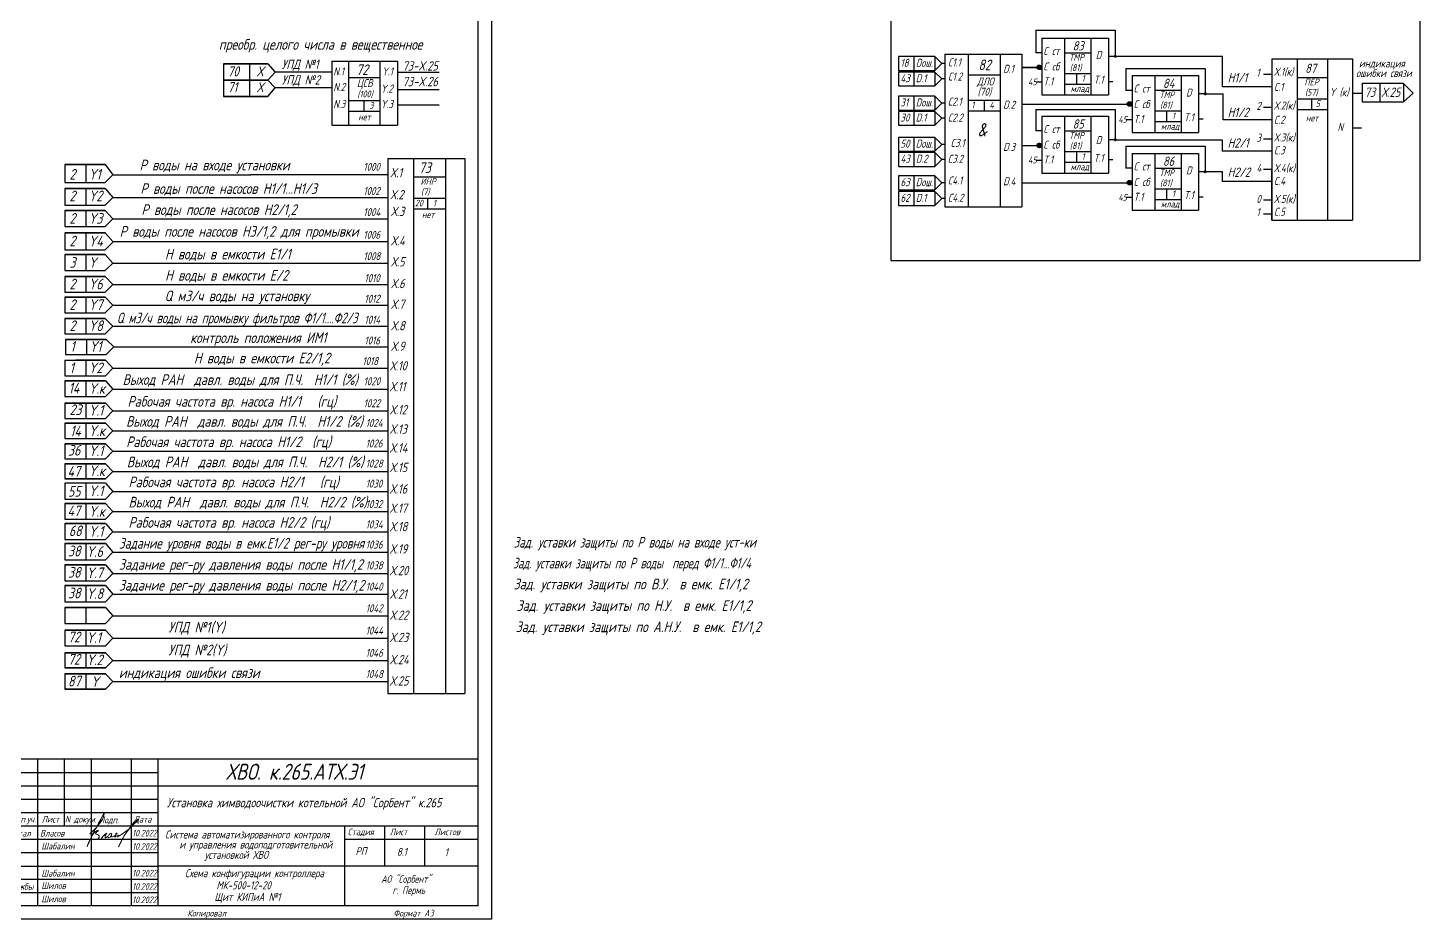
# Model space of a CAD drawing. Header units: millimetres. Extents: x -1319 to 706, y 709 to 3169.
# Drawn here: x 124 to 645, y 943 to 1277 of the extents above; entities that cross this region are included whole.
import ezdxf

# ---------------------------------------------------------------- set-up
doc = ezdxf.new("R2010")
doc.units = ezdxf.units.MM
doc.layers.add('TEXT', color=250, linetype='Continuous')
doc.layers.add('проводка', color=184, linetype='Continuous')
doc.layers.add('Текст', color=7, linetype='Continuous', lineweight=50)
doc.styles.add('GOST тип А', font='GOST_A.TTF', dxfattribs={"oblique": 15})
doc.styles.add('АСУТП', font='GOST_A.TTF', dxfattribs={"oblique": 15, "height": 2.5})

# ---------------------------------------------------------------- blocks, each defined once
blk = doc.blocks.new('Власов')
at = {"layer": 'проводка', "lineweight": 18}
for points in [[(-0.58, 2.47), (1.27, 4.07), (2.73, 5.82), (3.82, 7.33), (4.64, 9.02), (4.84, 10.28), (4.04, 8.93), (3.16, 7.2), (1.39, 3.86), (0.52, 2.26), (-1.55, -2.37), (-0.72, -0.35), (0.34, 1.8), (1.73, 3.31), (2.62, 3.78), (2.31, 3.3), (1.91, 2.96), (1.61, 2.44), (2.21, 2.21), (2.85, 1.83), (2.99, 1.4), (2.77, 0.75), (2.36, 0.49), (2.18, 0.43), (2.07, 0.4), (1.98, 0.4)], [(3.73, 0.66), (4.37, 1.39), (4.91, 2.01), (5.22, 2.29), (5.78, 2.66), (5.59, 2.28), (5.16, 1.05), (5.19, 0.9), (5.7, 1.1), (6.25, 1.38), (6.27, 1.2), (6.3, 1.02), (7.02, 1.21), (7.63, 2.13), (7.63, 2.52), (6.76, 2.22), (6.42, 1.7)]]:
    blk.add_spline(points, degree=3, dxfattribs=at)
for points, knots in [([(9.73, 1.6), (9.73, 1.6), (10.28, 1.61), (10.33, 1.73), (10.3, 1.95), (10.1, 1.88), (9.94, 1.44), (9.82, 1.2), (10.65, 1.75), (14.06, 4.01), (14.83, 4.98), (18.2, 8.2), (16.58, 7.61), (15.42, 5.89), (12.84, 2.54), (12.14, 1.35), (11.17, -0.37), (10.2, -2.51), (10.72, -1.41), (10.96, -1), (11.17, -0.6), (11.31, -0.38), (11.4, -0.29)], [5.202172, 5.202172, 5.202172, 5.202172, 5.207482, 5.981017, 6.074049, 6.477149, 7.534813, 8.416864, 10.873297, 16.080912, 19.105162, 21.731982, 23.469351, 25.755203, 29.311429, 34.513333, 38.416271, 38.862024, 39.053994, 43.961574, 49.897464, 51.239132, 51.239132, 51.239132, 51.239132]), ([(7.53, 1.66), (7.5, 1.54), (7.54, 1.28), (8.01, 1.24), (8.83, 1.57), (9.1, 2.08), (9.9, 2.69), (9.43, 2.64), (9.3, 2.52), (9.14, 2.21), (9.04, 1.25), (8.71, 1.13), (8.92, 1.39), (9.3, 1.54), (9.6, 1.6)], [0, 0, 0, 0, 0.614094, 1.118723, 1.807789, 3.045572, 4.744461, 5.191863, 5.576495, 6.389957, 8.441618, 9.345517, 10.182193, 10.758393, 10.758393, 10.758393, 10.758393])]:
    blk.add_open_spline(points, degree=3, knots=knots, dxfattribs=at)

msp = doc.modelspace()

# ---------------------------------------------------------------- hatches: boundary and pattern name
for points in [[(501.67, 1262.05, 1), (503.65, 1262.05, 1)], [(501.67, 1262.05, 1), (503.65, 1262.05, 1)], [(535.5, 1248.3, 1), (537.48, 1248.3, 1)], [(535.5, 1248.3, 1), (537.48, 1248.3, 1)], [(501.67, 1232.74, 1), (503.65, 1232.74, 1)], [(501.67, 1232.74, 1), (503.65, 1232.74, 1)], [(535.5, 1218.78, 1), (537.48, 1218.78, 1)], [(535.5, 1218.78, 1), (537.48, 1218.78, 1)]]:
    msp.add_hatch(color=7).paths.add_polyline_path(points)
h = msp.add_hatch(color=7)
edge = h.paths.add_edge_path()
edge.add_arc((531.19, 1266.13), 0.2, 0, 360)
h = msp.add_hatch(color=7)
edge = h.paths.add_edge_path()
edge.add_arc((564.89, 1252.07), 0.2, 0, 360)
h = msp.add_hatch(color=7)
edge = h.paths.add_edge_path()
edge.add_arc((531.19, 1234.83), 0.2, 0, 360)
h = msp.add_hatch(color=7)
edge = h.paths.add_edge_path()
edge.add_arc((564.89, 1222.86), 0.2, 0, 360)

# ---------------------------------------------------------------- linework, layer by layer
at = {"color": 7}
for p, q in [((297.4, 1613.63), (297.4, 942.51)), ((292.4, 947.51), (292.4, 1608.63)), ((501.37, 1275.99), (501.37, 1267.45)), ((512.19, 1272.99), (512.19, 1251.68)), ((522.06, 1272.99), (522.06, 1251.68)), ((196.96, 1263.29), (213.51, 1263.29)), ((196.96, 1263.29), (213.51, 1263.29)), ((196.96, 1263.29), (213.51, 1263.29)), ((196.96, 1263.29), (213.51, 1263.29)), ((196.96, 1263.29), (213.51, 1263.29)), ((196.96, 1263.29), (213.51, 1263.29)), ((196.96, 1263.29), (213.51, 1263.29)), ((213.51, 1263.29), (196.96, 1263.29)), ((196.96, 1263.29), (196.96, 1257.16)), ((206.61, 1263.29), (206.61, 1257.16)), ((213.51, 1263.29), (216.34, 1260.17)), ((243.81, 1264.3), (243.81, 1240.34)), ((255.58, 1264.3), (255.58, 1240.34)), ((467.25, 1263.46), (466.2, 1263.46)), ((476.03, 1266.99), (476.03, 1209.69)), ((488.03, 1266.99), (488.03, 1209.69)), ((503.68, 1267.45), (501.37, 1267.45)), ((512.19, 1267.51), (522.06, 1267.51)), ((599.42, 1265.18), (599.42, 1204.74)), ((610.75, 1265.18), (610.75, 1204.74)), ((213.51, 1257.16), (216.34, 1260.17)), ((237.5, 1260.17), (216.34, 1260.17)), ((243.81, 1258.17), (255.58, 1258.17)), ((262.16, 1260.17), (277.76, 1260.17)), ((476.03, 1259.15), (488.03, 1259.15)), ((503.63, 1262), (503.68, 1262)), ((503.63, 1262), (503.68, 1262)), ((512.19, 1259.71), (522.06, 1259.71)), ((516.6, 1259.71), (516.6, 1255.71)), ((535.09, 1261.6), (535.09, 1253.39)), ((546.03, 1258.92), (546.03, 1237.62)), ((555.9, 1258.92), (555.9, 1237.62)), ((589.92, 1259.33), (586.76, 1259.33)), ((599.42, 1258.24), (610.75, 1258.24)), ((196.96, 1257.16), (213.51, 1257.16)), ((196.96, 1257.16), (213.51, 1257.16)), ((196.96, 1257.16), (213.51, 1257.16)), ((196.96, 1257.16), (213.51, 1257.16)), ((196.96, 1257.16), (213.51, 1257.16)), ((196.96, 1257.16), (213.51, 1257.16)), ((196.96, 1257.16), (213.51, 1257.16)), ((196.96, 1257.16), (213.51, 1257.16)), ((213.51, 1257.16), (196.96, 1257.16)), ((196.96, 1257.16), (196.96, 1251.09)), ((206.61, 1257.16), (206.61, 1251.09)), ((213.51, 1257.16), (216.34, 1254.33)), ((213.51, 1251.09), (216.34, 1254.33)), ((237.5, 1254.33), (216.34, 1254.33)), ((262.16, 1253.7), (277.76, 1253.7)), ((467.25, 1257.67), (466.2, 1257.67)), ((503.68, 1256.41), (501.44, 1256.41)), ((512.19, 1255.71), (522.06, 1255.71)), ((528.6, 1256.74), (530.32, 1256.74)), ((537.52, 1253.39), (535.09, 1253.39)), ((546.03, 1253.44), (555.9, 1253.44)), ((589.92, 1254.76), (571.42, 1254.76)), ((639.27, 1255.99), (623.7, 1255.99)), ((623.7, 1255.99), (623.7, 1249.12)), ((630.36, 1255.99), (630.36, 1249.12)), ((639.27, 1255.99), (642.87, 1252.32)), ((639.27, 1255.99), (639.27, 1249.12)), ((196.96, 1251.09), (213.51, 1251.09)), ((196.96, 1251.09), (213.51, 1251.09)), ((196.96, 1251.09), (213.51, 1251.09)), ((196.96, 1251.09), (213.51, 1251.09)), ((196.96, 1251.09), (213.51, 1251.09)), ((196.96, 1251.09), (213.51, 1251.09)), ((196.96, 1251.09), (213.51, 1251.09)), ((213.51, 1251.09), (196.96, 1251.09)), ((243.81, 1249.6), (255.58, 1249.6)), ((249.58, 1249.6), (249.58, 1245.6)), ((262.16, 1247.95), (277.76, 1247.95)), ((467.25, 1248.59), (466.2, 1248.59)), ((476.03, 1249.73), (488.03, 1249.73)), ((482.03, 1249.73), (482.03, 1245.73)), ((537.47, 1248.25), (537.52, 1248.25)), ((537.47, 1248.25), (537.52, 1248.25)), ((599.42, 1250.24), (610.75, 1250.24)), ((604.75, 1250.24), (604.75, 1246.24)), ((620.07, 1252.38), (623.52, 1252.38)), ((623.7, 1249.12), (639.27, 1249.12)), ((639.27, 1249.12), (642.87, 1252.32)), ((243.81, 1245.6), (255.58, 1245.6)), ((467.25, 1242.92), (466.2, 1242.92)), ((467.22, 1245.72), (467.29, 1245.72)), ((467.22, 1245.72), (467.29, 1245.72)), ((476.03, 1245.73), (488.03, 1245.73)), ((501.37, 1246.25), (501.37, 1238.15)), ((512.19, 1243.68), (512.19, 1222.38)), ((522.06, 1243.68), (522.06, 1222.38)), ((537.52, 1242.35), (535.28, 1242.35)), ((546.03, 1245.65), (555.9, 1245.65)), ((550.43, 1245.65), (550.43, 1241.65)), ((562.43, 1242.68), (564.15, 1242.68)), ((589.92, 1242.33), (571.62, 1242.33)), ((589.92, 1246.9), (586.76, 1246.9)), ((599.42, 1246.24), (610.75, 1246.24)), ((467.22, 1240.05), (467.29, 1240.05)), ((467.22, 1240.05), (467.29, 1240.05)), ((503.68, 1238.15), (501.37, 1238.15)), ((512.19, 1238.2), (522.06, 1238.2)), ((546.03, 1241.65), (555.9, 1241.65)), ((620.07, 1239.3), (623.52, 1239.3)), ((467.25, 1233.14), (466.2, 1233.14)), ((503.63, 1232.7), (503.68, 1232.7)), ((503.63, 1232.7), (503.68, 1232.7)), ((535.09, 1232.47), (535.09, 1224.18)), ((589.92, 1235.11), (586.76, 1235.11)), ((268.17, 1227.85), (268.17, 1027.16)), ((280.17, 1227.85), (280.17, 1027.16)), ((467.25, 1227.48), (466.2, 1227.48)), ((467.22, 1230.27), (467.29, 1230.27)), ((467.22, 1230.27), (467.29, 1230.27)), ((503.68, 1227.11), (501.44, 1227.11)), ((512.19, 1230.41), (522.06, 1230.41)), ((516.6, 1230.41), (516.6, 1226.41)), ((528.6, 1227.44), (530.32, 1227.44)), ((546.03, 1229.72), (546.03, 1208.41)), ((555.9, 1229.72), (555.9, 1208.41)), ((589.92, 1230.54), (571.2, 1230.54)), ((152.61, 1225.58), (137.41, 1225.58)), ((137.41, 1225.58), (137.41, 1218.85)), ((137.41, 1225.58), (152.61, 1225.58)), ((145.3, 1225.58), (145.3, 1218.85)), ((152.61, 1225.58), (155.47, 1221.71)), ((152.61, 1218.85), (155.47, 1221.71)), ((155.47, 1221.71), (207.19, 1221.71)), ((258.56, 1221.71), (207.19, 1221.71)), ((467.22, 1224.61), (467.29, 1224.61)), ((467.22, 1224.61), (467.29, 1224.61)), ((512.19, 1226.41), (522.06, 1226.41)), ((537.52, 1224.18), (535.09, 1224.18)), ((546.03, 1224.24), (555.9, 1224.24)), ((589.92, 1223.73), (586.76, 1223.73)), ((137.41, 1218.85), (152.61, 1218.85)), ((137.41, 1216.62), (152.61, 1216.62)), ((152.61, 1216.62), (137.41, 1216.62)), ((137.41, 1216.62), (137.41, 1210.35)), ((137.41, 1216.62), (152.61, 1216.62)), ((145.3, 1216.62), (145.3, 1210.35)), ((152.61, 1216.62), (155.47, 1213.2)), ((268.11, 1220.94), (280.11, 1220.94)), ((467.25, 1218.68), (466.2, 1218.68)), ((537.47, 1218.73), (537.52, 1218.73)), ((537.47, 1218.73), (537.52, 1218.73)), ((546.03, 1216.44), (555.9, 1216.44)), ((550.43, 1216.44), (550.43, 1212.44)), ((589.92, 1219.16), (571.42, 1219.16)), ((152.61, 1210.35), (155.47, 1213.2)), ((155.47, 1213.2), (258.56, 1213.2)), ((268.11, 1212.94), (280.11, 1212.94)), ((273.43, 1212.94), (273.43, 1208.94)), ((467.25, 1212.8), (466.2, 1212.8)), ((537.52, 1213.14), (535.28, 1213.14)), ((546.03, 1212.44), (555.9, 1212.44)), ((562.43, 1213.47), (564.15, 1213.47)), ((589.92, 1212.16), (586.76, 1212.16)), ((137.41, 1210.35), (152.61, 1210.35)), ((137.41, 1208.3), (152.61, 1208.3)), ((152.61, 1208.3), (137.41, 1208.3)), ((137.41, 1208.3), (137.41, 1202.31)), ((137.41, 1208.3), (152.61, 1208.3)), ((145.3, 1208.3), (145.3, 1202.31)), ((152.61, 1208.3), (155.47, 1205.16)), ((268.25, 1208.94), (280.25, 1208.94)), ((589.92, 1207.01), (586.76, 1207.01)), ((137.41, 1202.31), (152.61, 1202.31)), ((152.61, 1202.31), (155.47, 1205.16)), ((155.47, 1205.16), (258.56, 1205.16)), ((137.41, 1199.93), (152.61, 1199.93)), ((152.61, 1199.93), (137.41, 1199.93)), ((137.41, 1199.93), (152.61, 1199.93)), ((137.41, 1199.68), (137.41, 1193.55)), ((145.3, 1199.68), (145.3, 1193.55)), ((152.61, 1199.93), (155.47, 1196.66)), ((152.61, 1193.55), (155.47, 1196.4)), ((155.47, 1196.66), (258.56, 1196.66)), ((137.41, 1193.55), (152.61, 1193.55)), ((137.41, 1191.84), (152.61, 1191.84)), ((152.61, 1191.84), (137.41, 1191.84)), ((137.41, 1191.84), (137.41, 1185.77)), ((137.41, 1191.84), (152.61, 1191.84)), ((145.3, 1191.84), (145.3, 1185.77)), ((152.61, 1191.84), (155.47, 1188.62)), ((137.41, 1185.77), (152.61, 1185.77)), ((152.61, 1185.77), (155.47, 1188.62)), ((155.47, 1188.62), (258.56, 1188.62)), ((137.41, 1183.6), (152.61, 1183.6)), ((152.61, 1183.6), (137.41, 1183.6)), ((137.41, 1183.6), (137.41, 1177.69)), ((137.41, 1183.6), (152.61, 1183.6)), ((145.3, 1183.6), (145.3, 1177.69)), ((152.61, 1183.6), (155.47, 1180.55)), ((152.61, 1177.69), (155.47, 1180.55)), ((155.47, 1180.55), (258.56, 1180.55)), ((137.41, 1177.69), (152.61, 1177.69)), ((137.41, 1175.85), (152.61, 1175.85)), ((152.61, 1175.85), (137.41, 1175.85)), ((137.41, 1175.85), (137.41, 1169.95)), ((137.41, 1175.85), (152.61, 1175.85)), ((145.3, 1175.85), (145.3, 1169.95)), ((152.61, 1175.85), (155.47, 1172.8)), ((137.41, 1169.95), (152.61, 1169.95)), ((152.61, 1169.95), (155.47, 1172.8)), ((155.47, 1172.8), (258.56, 1172.8)), ((137.41, 1167.76), (152.61, 1167.76)), ((152.61, 1167.76), (137.41, 1167.76)), ((137.41, 1167.76), (137.41, 1162.05)), ((137.41, 1167.76), (152.61, 1167.76)), ((145.3, 1167.76), (145.3, 1162.05)), ((152.61, 1167.76), (155.47, 1164.91)), ((152.61, 1162.05), (155.47, 1164.91)), ((155.47, 1164.91), (258.56, 1164.91)), ((137.41, 1162.05), (152.61, 1162.05)), ((137.72, 1159.98), (152.92, 1159.98)), ((152.92, 1159.98), (137.72, 1159.98)), ((137.72, 1159.98), (137.72, 1154.28)), ((137.72, 1159.98), (152.92, 1159.98)), ((145.61, 1159.98), (145.61, 1154.28)), ((152.92, 1159.98), (155.77, 1157.13)), ((137.72, 1154.28), (152.92, 1154.28)), ((152.92, 1154.28), (155.77, 1157.13)), ((155.77, 1157.13), (258.56, 1157.13)), ((137.45, 1152.24), (137.45, 1146.28)), ((137.45, 1152.24), (152.65, 1152.24)), ((152.65, 1152.24), (141.58, 1152.24)), ((145.34, 1152.24), (145.34, 1146.28)), ((152.65, 1152.24), (155.5, 1149.13)), ((152.65, 1146.28), (155.5, 1149.13)), ((155.5, 1149.13), (258.56, 1149.13)), ((137.45, 1146.28), (152.65, 1146.28)), ((137.45, 1144.39), (152.65, 1144.39)), ((137.45, 1144.39), (152.65, 1144.39)), ((152.65, 1144.39), (137.45, 1144.39)), ((137.45, 1144.39), (137.45, 1138.5)), ((137.45, 1144.39), (152.65, 1144.39)), ((145.34, 1144.39), (145.34, 1138.5)), ((152.65, 1144.39), (155.5, 1141.35)), ((137.45, 1138.5), (152.65, 1138.5)), ((152.65, 1138.5), (155.5, 1141.35)), ((155.5, 1141.35), (258.56, 1141.35)), ((137.45, 1136.04), (152.65, 1136.04)), ((137.45, 1136.04), (152.65, 1136.04)), ((137.45, 1136.04), (152.65, 1136.04)), ((152.65, 1136.04), (137.45, 1136.04)), ((137.45, 1136.04), (137.45, 1130.34)), ((137.45, 1136.04), (152.65, 1136.04)), ((145.34, 1136.04), (145.34, 1130.34)), ((152.65, 1136.04), (155.5, 1133.19)), ((152.65, 1130.34), (155.5, 1133.19)), ((155.5, 1133.19), (258.56, 1133.19)), ((137.45, 1130.34), (152.65, 1130.34)), ((137.45, 1128.51), (152.65, 1128.51)), ((137.45, 1128.51), (152.65, 1128.51)), ((137.45, 1128.51), (152.65, 1128.51)), ((137.45, 1128.51), (152.65, 1128.51)), ((152.65, 1128.51), (137.45, 1128.51)), ((137.45, 1128.51), (137.45, 1122.81)), ((137.45, 1128.51), (152.65, 1128.51)), ((145.34, 1128.51), (145.34, 1122.81)), ((152.65, 1128.51), (155.5, 1125.66)), ((137.45, 1122.81), (152.65, 1122.81)), ((152.65, 1122.81), (155.5, 1125.66)), ((155.5, 1125.66), (258.56, 1125.66)), ((137.45, 1120.86), (152.65, 1120.86)), ((137.45, 1120.86), (152.65, 1120.86)), ((137.45, 1120.86), (152.65, 1120.86)), ((137.45, 1120.86), (152.65, 1120.86)), ((137.45, 1120.86), (152.65, 1120.86)), ((152.65, 1120.86), (137.45, 1120.86)), ((137.45, 1120.86), (137.45, 1115.15)), ((137.45, 1120.86), (152.65, 1120.86)), ((145.34, 1120.86), (145.34, 1115.15)), ((152.65, 1120.86), (155.5, 1118)), ((152.65, 1115.15), (155.5, 1118)), ((155.5, 1118), (258.56, 1118)), ((137.45, 1115.15), (152.65, 1115.15)), ((137.45, 1113.33), (152.65, 1113.33)), ((137.45, 1113.33), (152.65, 1113.33)), ((137.45, 1113.33), (152.65, 1113.33)), ((137.45, 1113.33), (152.65, 1113.33)), ((137.45, 1113.33), (152.65, 1113.33)), ((137.45, 1113.33), (152.65, 1113.33)), ((152.65, 1113.33), (137.45, 1113.33)), ((137.45, 1113.33), (137.45, 1107.63)), ((137.45, 1113.33), (152.65, 1113.33)), ((145.34, 1113.33), (145.34, 1107.63)), ((152.65, 1113.33), (155.5, 1110.48)), ((137.45, 1107.63), (152.65, 1107.63)), ((137.45, 1107.63), (152.65, 1107.63)), ((137.45, 1107.63), (152.65, 1107.63)), ((137.45, 1107.63), (152.65, 1107.63)), ((137.45, 1107.63), (152.65, 1107.63)), ((137.45, 1107.63), (152.65, 1107.63)), ((137.45, 1107.63), (152.65, 1107.63)), ((152.65, 1107.63), (137.45, 1107.63)), ((137.45, 1107.63), (152.65, 1107.63)), ((152.65, 1107.63), (155.5, 1110.48)), ((155.5, 1110.48), (258.56, 1110.48)), ((137.45, 1106.07), (137.45, 1100.11)), ((152.65, 1106.07), (137.45, 1106.07)), ((145.34, 1106.07), (145.34, 1100.11)), ((152.65, 1106.07), (155.5, 1102.96)), ((152.65, 1100.11), (155.5, 1102.96)), ((155.5, 1102.96), (258.56, 1102.96)), ((137.45, 1100.11), (152.65, 1100.11)), ((137.45, 1098.42), (152.65, 1098.42)), ((137.45, 1098.42), (152.65, 1098.42)), ((137.45, 1098.42), (152.65, 1098.42)), ((137.45, 1098.42), (152.65, 1098.42)), ((137.45, 1098.42), (152.65, 1098.42)), ((137.45, 1098.42), (152.65, 1098.42)), ((137.45, 1098.42), (152.65, 1098.42)), ((137.45, 1098.42), (152.65, 1098.42)), ((152.65, 1098.42), (137.45, 1098.42)), ((137.45, 1098.42), (137.45, 1092.52)), ((137.45, 1098.42), (152.65, 1098.42)), ((145.34, 1098.42), (145.34, 1092.52)), ((152.65, 1098.42), (155.5, 1095.37)), ((137.45, 1092.52), (152.65, 1092.52)), ((137.45, 1090.95), (152.65, 1090.95)), ((137.45, 1090.95), (152.65, 1090.95)), ((137.45, 1090.95), (152.65, 1090.95)), ((137.45, 1090.95), (152.65, 1090.95)), ((137.45, 1090.95), (152.65, 1090.95)), ((137.45, 1090.95), (152.65, 1090.95)), ((137.45, 1090.95), (152.65, 1090.95)), ((137.45, 1090.95), (152.65, 1090.95)), ((137.45, 1090.95), (152.65, 1090.95)), ((152.65, 1090.95), (137.45, 1090.95)), ((137.45, 1090.95), (137.45, 1084.93)), ((137.45, 1090.95), (152.65, 1090.95)), ((145.34, 1090.95), (145.34, 1084.93)), ((152.65, 1092.52), (155.5, 1095.37)), ((152.65, 1090.95), (155.5, 1087.78)), ((155.5, 1095.37), (258.56, 1095.37)), ((152.65, 1084.93), (155.5, 1087.78)), ((155.5, 1087.78), (258.56, 1087.78)), ((137.45, 1084.93), (152.65, 1084.93)), ((137.45, 1083.36), (152.65, 1083.36)), ((137.45, 1083.36), (152.65, 1083.36)), ((137.45, 1083.36), (152.65, 1083.36)), ((137.45, 1083.36), (152.65, 1083.36)), ((137.45, 1083.36), (152.65, 1083.36)), ((137.45, 1083.36), (152.65, 1083.36)), ((137.45, 1083.36), (152.65, 1083.36)), ((137.45, 1083.36), (152.65, 1083.36)), ((137.45, 1083.36), (152.65, 1083.36)), ((152.65, 1083.36), (137.45, 1083.36)), ((137.45, 1083.36), (137.45, 1077.34)), ((137.45, 1083.36), (152.65, 1083.36)), ((145.34, 1083.36), (145.34, 1077.34)), ((152.65, 1083.36), (155.5, 1080.19)), ((137.45, 1077.34), (152.65, 1077.34)), ((137.45, 1075.39), (152.65, 1075.39)), ((137.45, 1075.39), (152.65, 1075.39)), ((137.45, 1075.39), (152.65, 1075.39)), ((137.45, 1075.39), (152.65, 1075.39)), ((137.45, 1075.39), (152.65, 1075.39)), ((137.45, 1075.39), (152.65, 1075.39)), ((137.45, 1075.39), (152.65, 1075.39)), ((137.45, 1075.39), (152.65, 1075.39)), ((137.45, 1075.39), (152.65, 1075.39)), ((152.65, 1075.39), (137.45, 1075.39)), ((137.45, 1075.39), (137.45, 1069.37)), ((137.45, 1075.39), (152.65, 1075.39)), ((145.34, 1075.39), (145.34, 1069.37)), ((152.65, 1077.34), (155.5, 1080.19)), ((152.65, 1075.39), (155.5, 1072.22)), ((155.5, 1080.19), (258.56, 1080.19)), ((152.65, 1069.37), (155.5, 1072.22)), ((155.5, 1072.22), (258.56, 1072.22)), ((137.45, 1069.37), (152.65, 1069.37)), ((137.45, 1067.62), (152.65, 1067.62)), ((137.45, 1067.62), (152.65, 1067.62)), ((137.45, 1067.62), (152.65, 1067.62)), ((137.45, 1067.62), (152.65, 1067.62)), ((137.45, 1067.62), (152.65, 1067.62)), ((137.45, 1067.62), (152.65, 1067.62)), ((137.45, 1067.62), (152.65, 1067.62)), ((137.45, 1067.62), (152.65, 1067.62)), ((137.45, 1067.62), (152.65, 1067.62)), ((152.65, 1067.62), (137.45, 1067.62)), ((137.45, 1067.62), (137.45, 1061.59)), ((137.45, 1067.62), (152.65, 1067.62)), ((145.34, 1067.62), (145.34, 1061.59)), ((152.65, 1067.62), (155.5, 1064.44)), ((137.45, 1061.59), (152.65, 1061.59)), ((137.45, 1059.46), (152.65, 1059.46)), ((137.45, 1059.46), (152.65, 1059.46)), ((137.45, 1059.46), (152.65, 1059.46)), ((137.45, 1059.46), (152.65, 1059.46)), ((137.45, 1059.46), (152.65, 1059.46)), ((137.45, 1059.46), (152.65, 1059.46)), ((137.45, 1059.46), (152.65, 1059.46)), ((137.45, 1059.46), (152.65, 1059.46)), ((137.45, 1059.46), (152.65, 1059.46)), ((137.45, 1059.46), (152.65, 1059.46)), ((152.65, 1059.46), (137.45, 1059.46)), ((137.45, 1059.46), (137.45, 1053.43)), ((137.45, 1059.46), (152.65, 1059.46)), ((145.34, 1059.46), (145.34, 1053.43)), ((152.65, 1061.59), (155.5, 1064.44)), ((152.65, 1059.46), (155.5, 1056.28)), ((155.5, 1064.44), (258.56, 1064.44)), ((152.65, 1053.43), (155.5, 1056.28)), ((155.5, 1056.28), (258.56, 1056.28)), ((137.45, 1053.43), (152.65, 1053.43)), ((137.45, 1050.92), (152.65, 1050.92)), ((137.45, 1050.92), (152.65, 1050.92)), ((137.45, 1050.92), (152.65, 1050.92)), ((137.45, 1050.92), (152.65, 1050.92)), ((137.45, 1050.92), (152.65, 1050.92)), ((137.45, 1050.92), (152.65, 1050.92)), ((137.45, 1050.92), (152.65, 1050.92)), ((137.45, 1050.92), (152.65, 1050.92)), ((137.45, 1050.92), (152.65, 1050.92)), ((137.45, 1050.92), (152.65, 1050.92)), ((152.65, 1050.92), (137.45, 1050.92)), ((137.45, 1050.92), (137.45, 1045.09)), ((137.45, 1050.92), (152.65, 1050.92)), ((145.34, 1050.92), (145.34, 1045.09)), ((152.65, 1050.92), (155.5, 1047.94)), ((137.45, 1045.09), (152.65, 1045.09)), ((152.65, 1045.09), (155.5, 1047.94)), ((155.5, 1047.94), (258.56, 1047.94)), ((137.45, 1042.44), (152.65, 1042.44)), ((137.45, 1042.44), (152.65, 1042.44)), ((137.45, 1042.44), (152.65, 1042.44)), ((137.45, 1042.44), (152.65, 1042.44)), ((137.45, 1042.44), (152.65, 1042.44)), ((137.45, 1042.44), (152.65, 1042.44)), ((137.45, 1042.44), (152.65, 1042.44)), ((137.45, 1042.44), (152.65, 1042.44)), ((137.45, 1042.44), (152.65, 1042.44)), ((137.45, 1042.44), (152.65, 1042.44)), ((152.65, 1042.44), (137.45, 1042.44)), ((137.45, 1042.44), (137.45, 1036.74)), ((137.45, 1042.44), (152.65, 1042.44)), ((145.34, 1042.44), (145.34, 1036.74)), ((152.65, 1042.44), (155.5, 1039.59)), ((152.65, 1036.74), (155.5, 1039.59)), ((155.5, 1039.59), (258.56, 1039.59)), ((137.45, 1036.74), (152.65, 1036.74)), ((137.45, 1036.74), (152.65, 1036.74)), ((137.45, 1036.74), (152.65, 1036.74)), ((137.45, 1036.74), (152.65, 1036.74)), ((137.45, 1036.74), (152.65, 1036.74)), ((137.45, 1036.74), (152.65, 1036.74)), ((137.45, 1036.74), (152.65, 1036.74)), ((137.45, 1036.74), (152.65, 1036.74)), ((137.45, 1036.74), (152.65, 1036.74)), ((137.45, 1036.74), (152.65, 1036.74)), ((152.65, 1036.74), (137.45, 1036.74)), ((137.45, 1036.74), (152.65, 1036.74)), ((137.45, 1034.48), (152.65, 1034.48)), ((137.45, 1034.48), (152.65, 1034.48)), ((137.45, 1034.48), (152.65, 1034.48)), ((137.45, 1034.48), (152.65, 1034.48)), ((137.45, 1034.48), (152.65, 1034.48)), ((137.45, 1034.48), (152.65, 1034.48)), ((137.45, 1034.48), (152.65, 1034.48)), ((137.45, 1034.48), (152.65, 1034.48)), ((137.45, 1034.48), (152.65, 1034.48)), ((137.45, 1034.48), (152.65, 1034.48)), ((152.65, 1034.48), (137.45, 1034.48)), ((137.45, 1034.48), (137.45, 1028.77)), ((137.45, 1034.48), (152.65, 1034.48)), ((145.34, 1034.48), (145.34, 1028.77)), ((152.65, 1034.48), (155.5, 1031.62)), ((137.45, 1028.77), (152.65, 1028.77)), ((137.45, 1028.77), (152.65, 1028.77)), ((137.45, 1028.77), (152.65, 1028.77)), ((137.45, 1028.77), (152.65, 1028.77)), ((137.45, 1028.77), (152.65, 1028.77)), ((137.45, 1028.77), (152.65, 1028.77)), ((137.45, 1028.77), (152.65, 1028.77)), ((137.45, 1028.77), (152.65, 1028.77)), ((137.45, 1028.77), (152.65, 1028.77)), ((137.45, 1028.77), (152.65, 1028.77)), ((137.45, 1028.77), (152.65, 1028.77)), ((152.65, 1028.77), (137.45, 1028.77)), ((137.45, 1028.77), (152.65, 1028.77)), ((152.65, 1028.77), (155.5, 1031.62)), ((155.5, 1031.62), (258.56, 1031.62)), ((292.4, 947.51), (-681.8, 947.51)), ((297.4, 942.51), (-701.8, 942.51))]:
    msp.add_line(p, q, dxfattribs=at)
for p, q in [((447.08, 1287.65), (447.08, 1189.6)), ((645.47, 1189.6), (645.47, 1287.65)), ((501.37, 1275.99), (531.2, 1275.99)), ((531.2, 1275.99), (531.2, 1266.28)), ((463.61, 1266.05), (449.98, 1266.05)), ((449.98, 1266.05), (449.98, 1260.87)), ((455.63, 1266.05), (455.63, 1260.87)), ((463.61, 1266.05), (466.2, 1263.46)), ((463.61, 1266.05), (463.61, 1260.87)), ((463.61, 1260.87), (466.2, 1263.46)), ((531.39, 1266.13), (528.6, 1266.13)), ((531.19, 1266.16), (550.86, 1266.16)), ((531.39, 1266.13), (531.39, 1266.18)), ((550.86, 1266.16), (571.42, 1266.16)), ((571.42, 1254.76), (571.42, 1266.16)), ((449.98, 1260.87), (463.61, 1260.87)), ((463.61, 1260.26), (449.98, 1260.26)), ((449.98, 1260.26), (449.98, 1255.07)), ((455.63, 1260.26), (455.63, 1255.07)), ((463.61, 1260.26), (466.2, 1257.67)), ((463.61, 1260.26), (463.61, 1255.07)), ((496.22, 1262.01), (503.68, 1262.01)), ((502.81, 1262.01), (496.22, 1262.01)), ((535.09, 1261.6), (564.89, 1261.6)), ((564.89, 1261.6), (564.89, 1252.22)), ((449.98, 1255.07), (463.61, 1255.07)), ((463.61, 1255.07), (466.2, 1257.67)), ((463.61, 1251.18), (449.98, 1251.18)), ((449.98, 1251.18), (449.98, 1246)), ((455.63, 1251.18), (455.63, 1246)), ((463.61, 1251.18), (466.2, 1248.59)), ((463.61, 1251.18), (463.61, 1246)), ((463.61, 1246), (466.2, 1248.59)), ((496.22, 1248.26), (517.04, 1248.26)), ((517.04, 1248.26), (536.12, 1248.26)), ((565.09, 1252.07), (562.43, 1252.07)), ((564.89, 1252.1), (571.62, 1252.1)), ((565.09, 1252.07), (565.09, 1252.12)), ((571.62, 1242.33), (571.62, 1252.1)), ((449.98, 1246), (463.61, 1246)), ((463.61, 1245.51), (449.98, 1245.51)), ((449.98, 1245.51), (449.98, 1240.33)), ((455.63, 1245.51), (455.63, 1240.33)), ((463.61, 1245.51), (466.2, 1242.92)), ((463.61, 1245.51), (463.61, 1240.33)), ((463.61, 1240.33), (466.2, 1242.92)), ((501.37, 1246.25), (531.2, 1246.25)), ((531.2, 1246.25), (531.2, 1234.97)), ((449.98, 1240.33), (463.61, 1240.33)), ((463.61, 1235.73), (449.98, 1235.73)), ((449.98, 1235.73), (449.98, 1230.55)), ((455.63, 1235.73), (455.63, 1230.55)), ((463.61, 1235.73), (466.2, 1233.14)), ((463.61, 1235.73), (463.61, 1230.55)), ((463.61, 1230.55), (466.2, 1233.14)), ((496.22, 1232.71), (502.81, 1232.71)), ((531.39, 1234.83), (528.6, 1234.83)), ((531.19, 1234.85), (550.86, 1234.85)), ((531.39, 1234.83), (531.39, 1234.88)), ((535.09, 1232.47), (564.89, 1232.47)), ((550.86, 1234.85), (571.2, 1234.85)), ((564.89, 1232.47), (564.89, 1223.01)), ((571.2, 1234.85), (571.2, 1230.54)), ((449.98, 1230.55), (463.61, 1230.55)), ((463.61, 1230.07), (449.98, 1230.07)), ((449.98, 1230.07), (449.98, 1224.88)), ((455.63, 1230.07), (455.63, 1224.88)), ((463.61, 1230.07), (466.2, 1227.48)), ((463.61, 1230.07), (463.61, 1224.88)), ((463.61, 1224.88), (466.2, 1227.48)), ((449.98, 1224.88), (463.61, 1224.88)), ((463.61, 1221.27), (449.98, 1221.27)), ((449.98, 1221.27), (449.98, 1216.09)), ((455.63, 1221.27), (455.63, 1216.09)), ((463.61, 1221.27), (466.2, 1218.68)), ((463.61, 1221.27), (463.61, 1216.09)), ((565.09, 1222.86), (562.43, 1222.86)), ((564.89, 1222.89), (571.42, 1222.89)), ((565.09, 1222.86), (565.09, 1222.91)), ((571.42, 1219.16), (571.42, 1222.89)), ((589.92, 1204.74), (589.92, 1224.1)), ((449.98, 1216.09), (463.61, 1216.09)), ((463.61, 1216.09), (466.2, 1218.68)), ((496.22, 1218.74), (536.64, 1218.74)), ((463.61, 1215.39), (449.98, 1215.39)), ((449.98, 1215.39), (449.98, 1210.2)), ((455.63, 1215.39), (455.63, 1210.2)), ((463.61, 1215.39), (466.2, 1212.8)), ((463.61, 1215.39), (463.61, 1210.2)), ((463.61, 1210.2), (466.2, 1212.8)), ((449.98, 1210.2), (463.61, 1210.2)), ((447.08, 1189.6), (645.47, 1189.6))]:
    msp.add_line(p, q)
at = {"color": 7, "lineweight": 30}
for p, q in [((503.68, 1272.99), (528.6, 1272.99)), ((503.68, 1272.99), (503.68, 1251.68)), ((528.6, 1272.99), (528.6, 1251.68)), ((237.5, 1264.3), (262.16, 1264.3)), ((237.5, 1264.3), (237.5, 1240.34)), ((262.16, 1264.3), (262.16, 1240.34)), ((467.29, 1266.99), (496.22, 1266.99)), ((467.29, 1266.99), (467.29, 1209.69)), ((496.22, 1266.99), (496.22, 1209.69)), ((589.92, 1265.18), (620.07, 1265.18)), ((589.92, 1265.18), (589.92, 1204.74)), ((620.07, 1265.18), (620.07, 1204.74)), ((537.52, 1258.92), (562.43, 1258.92)), ((537.52, 1258.92), (537.52, 1237.62)), ((562.43, 1258.92), (562.43, 1237.62)), ((503.68, 1251.68), (528.6, 1251.68)), ((503.68, 1243.68), (528.6, 1243.68)), ((503.68, 1243.68), (503.68, 1222.38)), ((528.6, 1243.68), (528.6, 1222.38)), ((237.5, 1240.34), (262.16, 1240.34)), ((537.52, 1237.62), (562.43, 1237.62)), ((258.56, 1227.85), (287.34, 1227.85)), ((258.56, 1227.85), (258.56, 1027.16)), ((287.34, 1227.85), (287.34, 1027.16)), ((537.52, 1229.72), (562.43, 1229.72)), ((537.52, 1229.72), (537.52, 1208.41)), ((562.43, 1229.72), (562.43, 1208.41)), ((503.68, 1222.38), (528.6, 1222.38)), ((467.29, 1209.69), (496.22, 1209.69)), ((537.52, 1208.41), (562.43, 1208.41)), ((589.92, 1204.74), (620.07, 1204.74)), ((258.56, 1027.16), (287.34, 1027.16))]:
    msp.add_line(p, q, dxfattribs=at)
at = {"color": 7, "linetype": 'Continuous', "lineweight": 30}
for p, q in [((292.26, 1002.51), (107.26, 1002.51)), ((127.26, 1002.51), (127.26, 947.51)), ((137.26, 1002.51), (137.26, 977.51)), ((147.26, 1002.51), (147.26, 947.51)), ((162.26, 1002.51), (162.26, 947.51)), ((172.26, 1002.51), (172.26, 947.51)), ((107.26, 992.51), (292.4, 992.51)), ((107.26, 982.51), (172.26, 982.51)), ((107.26, 977.51), (172.26, 977.51)), ((172.4, 977.51), (292.4, 977.51)), ((242.26, 977.51), (242.26, 947.51)), ((257.26, 977.51), (257.26, 962.51)), ((272.26, 977.51), (272.26, 962.51)), ((242.26, 972.51), (292.26, 972.51)), ((172.26, 962.51), (292.26, 962.51))]:
    msp.add_line(p, q, dxfattribs=at)
at = {"color": 7, "linetype": 'Continuous'}
for p, q in [((107.26, 997.51), (172.26, 997.51)), ((107.26, 987.51), (172.26, 987.51)), ((107.26, 972.51), (172.26, 972.51)), ((107.26, 967.51), (172.26, 967.51)), ((107.26, 962.42), (172.26, 962.42)), ((107.26, 957.51), (172.26, 957.51)), ((107.26, 952.51), (172.26, 952.51))]:
    msp.add_line(p, q, dxfattribs=at)
at = {"color": 7, "lineweight": 60}
for centre in [(531.19, 1266.13), (564.89, 1252.07), (531.19, 1234.83), (564.89, 1222.86)]:
    msp.add_circle(centre, 0.2, dxfattribs=at)
at = {"color": 7, "lineweight": 30}
for centre in [(502.63, 1262.05), (502.63, 1262.05), (502.63, 1262.05), (502.81, 1262.01), (502.81, 1262.01), (536.46, 1248.3), (536.46, 1248.3), (536.46, 1248.3), (536.64, 1248.26), (536.64, 1248.26), (502.63, 1232.74), (502.63, 1232.74), (502.63, 1232.74), (502.81, 1232.71), (502.81, 1232.71), (536.46, 1218.78), (536.46, 1218.78), (536.46, 1218.78), (536.64, 1218.74), (536.64, 1218.74)]:
    msp.add_circle(centre, 0.825, dxfattribs=at)

# ---------------------------------------------------------------- block references
at = {"color": 7, "lineweight": 15}
msp.add_blockref('Власов', (147.36, 972.11, -10), dxfattribs=at)

# ---------------------------------------------------------------- texts
at = {"style": 'АСУТП', "oblique": 15}
for s, p in [('18', (450.66, 1262.22)), ('Dош.', (456.4, 1262.22)), ('индикация ', (622.54, 1262)), ('43', (450.66, 1256.43)), ('D.1', (456.4, 1256.43)), ('1', (584.11, 1258.56)), ('ошибки связи', (621.45, 1258.36)), ('31', (450.66, 1247.35)), ('Dош.', (456.4, 1247.35)), ('2', (584.11, 1246.06)), ('30', (450.66, 1241.68)), ('D.1', (456.4, 1241.68)), ('3', (584.11, 1234.12)), ('50', (450.66, 1231.9)), ('Dош.', (456.4, 1231.9)), ('43', (450.66, 1226.24)), ('D.2', (456.4, 1226.24)), ('4', (584.11, 1222.75)), ('63', (450.66, 1217.44)), ('Dош.', (456.4, 1217.44)), ('62', (450.66, 1211.56)), ('D.1', (456.4, 1211.56)), ('0', (584.11, 1211.18)), ('1', (584.11, 1206.24))]:
    msp.add_text(s, height=3, dxfattribs=at).set_placement(p)
at = {"color": 7, "linetype": 'Continuous', "style": 'GOST тип А', "oblique": 15}
msp.add_text('ХВО. к.265.АТХ.Э1', height=6, dxfattribs=at).set_placement((197.87, 994.81))
at = {"linetype": 'Continuous', "style": 'GOST тип А', "oblique": 15}
for s, height, p in [('Установка химводоочистки котельной АО "Сорбент" к.265', 3.5, (175.7, 984.48)), ('Система автоматизированного контроля', 3, (175.03, 972.77)), ('и управления водоподготовительной ', 3, (180.37, 969)), ('установкой ХВО', 3, (189.86, 965.13)), ('Щит КИПиА №1', 3, (193.52, 949.34))]:
    msp.add_text(s, height=height, dxfattribs=at).set_placement(p)
at = {"layer": 'TEXT', "color": 7, "linetype": 'Continuous', "lineweight": -3, "style": 'GOST тип А', "oblique": 15}
for s, p in [('Схема конфигурации контроллера', (182.48, 958.26)), ('МК-500-12-20', (194.27, 953.71))]:
    msp.add_text(s, height=3, dxfattribs=at).set_placement(p)
at = {"layer": 'Текст', "color": 7, "lineweight": 15, "style": 'GOST тип А', "oblique": 15}
for s, height, p in [('преобр. целого числа в вещественное', 4, (195.19, 1268.63)), ('С ст', 3, (504.26, 1266.66)), ('УПД №1 ', 3.5, (218.77, 1261.41)), ('72', 4, (246.65, 1259.13)), ('73-X.25', 3.5, (264.03, 1260.81)), ('C1.1', 3, (468.43, 1262.41)), ('D.1', 3, (489.16, 1259.98)), ('С сб', 3, (504.26, 1260.83)), ('(81)', 2.5, (514.13, 1260.68)), ('ТМР', 2.5, (513.92, 1264.51)), ('D', 3, (523.88, 1265.13)), ('70', 3.775, (198.47, 1258.61)), (' Х', 3.775, (207.5, 1258.61)), ('УПД №2 ', 3.5, (218.77, 1255.58)), ('N.1', 3, (238.07, 1258.99)), ('Y.1', 3, (256.31, 1258.99)), ('73-X.26', 3.5, (264.03, 1254.93)), ('C1.2', 3, (468.43, 1257.07)), ('ДЛО', 3, (479.36, 1255.21)), ('45', 2.5, (498.49, 1255.32)), ('Т.1', 3, (504.26, 1255.24)), ('1', 2.5, (518.59, 1256.62)), ('Т.1', 3, (523.16, 1255.87)), (' Н1/1 ', 3.5, (571.52, 1256.38)), ('Х.1(к) ', 3, (590.69, 1258.88)), ('ПЕР', 2.5, (602.08, 1255.25)), ('71', 3.775, (198.47, 1252.69)), (' Х', 3.775, (207.5, 1252.69)), ('N.2', 3, (238.07, 1253.16)), ('ЦСВ', 3, (246.91, 1254.61)), ('(100)', 2.5, (247.11, 1250.77)), ('Y.2', 3, (255.87, 1252.53)), ('(70)', 3, (479.56, 1251.37)), ('млад', 2.5, (514.46, 1252.76)), ('С ст', 3, (538.1, 1252.59)), ('ТМР', 2.5, (547.76, 1250.45)), ('D', 3, (557.71, 1251.07)), ('С.1', 3, (590.69, 1253.19)), ('(57)', 2.5, (602.28, 1251.41)), ('Y (к)', 3, (611.51, 1251.24)), ('73', 3.5, (624.67, 1250.94)), ('Х.25', 3.5, (631.01, 1250.94)), ('N.3', 3, (238.07, 1246.78)), ('3', 2.5, (251.57, 1246.51)), ('Y.3', 3, (255.87, 1246.78)), ('С2.1', 3, (468.43, 1247.67)), ('1', 2.5, (477.24, 1246.64)), ('4', 2.5, (484.02, 1246.64)), ('D.2', 3, (489.16, 1246.5)), ('С сб', 3, (538.1, 1246.77)), ('(81)', 2.5, (547.96, 1246.61)), ('Х.2(к) ', 3, (590.69, 1246.21)), ('5', 2.5, (606.31, 1247.15)), ('нет', 2.5, (247.44, 1242.17)), ('С2.2', 3, (468.43, 1241.67)), ('45', 2.5, (532.33, 1241.26)), ('Т.1', 3, (538.1, 1241.18)), ('1', 2.5, (552.43, 1242.56)), ('Т.1', 3, (557, 1241.8)), (' Н1/2 ', 3.5, (571.52, 1243.38)), ('С.2', 3, (590.69, 1240.86)), ('нет', 2.5, (602.62, 1241.8)), ('&', 5, (479.57, 1236.09)), ('С ст', 3, (504.26, 1237.35)), ('ТМР', 2.5, (513.92, 1235.21)), ('млад', 2.5, (548.3, 1238.69)), ('Х.3(к) ', 3, (590.69, 1234.23)), ('N', 3, (614.48, 1238.13)), ('С3.1', 3, (469.52, 1232.19)), ('D.3', 3, (489.16, 1230.68)), ('С сб', 3, (504.26, 1231.53)), ('(81)', 2.5, (514.13, 1231.37)), ('D', 3, (523.88, 1233.21)), (' Н2/1 ', 3.5, (571.52, 1231.91)), ('С.3', 3, (590.69, 1229.41)), ('Р воды на входе установки ', 4, (165.47, 1223.39)), ('С3.2', 3, (468.43, 1226.22)), ('45', 2.5, (498.49, 1226.02)), ('Т.1', 3, (504.26, 1225.94)), ('1', 2.5, (518.59, 1227.32)), ('Т.1', 3, (523.16, 1226.56)), ('2', 4, (139.17, 1219.9)), ('Y1', 4, (146.35, 1219.9)), ('1000', 3, (249.33, 1223.2)), ('Х.1', 3.5, (259.45, 1220.78)), ('73', 4, (270.12, 1222.4)), ('млад', 2.5, (514.46, 1223.45)), ('С ст', 3, (538.1, 1223.38)), ('ТМР', 2.5, (547.76, 1221.24)), ('D', 3, (557.71, 1221.86)), (' Н2/2 ', 3.5, (571.52, 1220.95)), ('Х.4(к) ', 3, (590.69, 1222.75)), ('Р воды после насосов Н1/1...Н1/3 ', 4, (165.8, 1214.56)), ('1002', 3, (249.33, 1214.14)), ('Х.2', 3.5, (259.45, 1212.51)), ('ИНР', 2.5, (270.76, 1217.95)), ('(7)', 2.5, (270.97, 1214.11)), ('С4.1', 3, (468.46, 1218.09)), ('D.4', 3, (489.16, 1217.79)), ('С сб', 3, (538.1, 1217.56)), ('(81)', 2.5, (547.96, 1217.41)), ('С.4', 3, (590.69, 1217.93)), ('2', 4, (139.17, 1211.79)), ('Y2', 4, (146.35, 1211.79)), ('20', 2.5, (268.65, 1209.85)), ('1', 2.5, (275.43, 1209.85)), ('С4.2', 3, (468.46, 1211.6)), ('45', 2.5, (532.33, 1212.05)), ('Т.1', 3, (538.1, 1211.97)), ('млад', 2.5, (548.3, 1209.49)), ('1', 2.5, (552.43, 1213.35)), ('Т.1', 3, (557, 1212.6)), ('Х.5(к) ', 3, (590.69, 1211.18)), ('2', 4, (139.17, 1203.36)), ('Y3', 4, (146.35, 1203.36)), ('Р воды после насосов Н2/1,2  ', 4, (166.16, 1206.65)), ('1004', 3, (249.33, 1206.21)), ('Х.3', 3.5, (259.71, 1206.24)), ('нет', 2.5, (271.3, 1205.51)), ('С.5', 3, (590.69, 1206.36)), ('Р воды после насосов Н3/1,2 для промывки', 4, (158.01, 1198.49)), ('1006', 3, (249.33, 1197.7)), ('2', 4, (139.17, 1194.85)), ('Y4', 4, (146.35, 1194.85)), ('Х.4', 3.5, (259.71, 1195.23)), ('3', 4, (139.17, 1186.82)), ('Y', 4, (146.35, 1186.82)), ('H воды в емкости Е1/1', 4, (175.02, 1189.98)), ('1008', 3, (249.33, 1189.68)), ('Х.5', 3.5, (259.71, 1187.35)), ('H воды в емкости Е/2', 4, (175.07, 1182.01)), ('2', 4, (139.17, 1178.74)), ('Y6', 4, (146.35, 1178.74)), ('1010', 3, (249.73, 1181.48)), ('Х.6', 3.5, (259.71, 1179.18)), ('2', 4, (139.17, 1171)), ('Y7', 4, (146.35, 1171)), ('Q м3/ч воды на установку', 4, (174.83, 1174.3)), ('1012', 3, (249.73, 1173.73)), ('Х.7', 3.5, (259.71, 1171.42)), ('2', 4, (139.17, 1163.1)), ('Y8', 4, (146.35, 1163.1)), ('1014', 3, (249.73, 1165.84)), ('Х.8', 3.5, (259.71, 1163.38)), ('1', 4, (139.48, 1155.33)), ('Y1', 4, (146.65, 1155.33)), ('контроль положения ИМ1', 4, (184.43, 1158.63)), ('1016', 3, (249.73, 1158.06)), ('Х.9', 3.5, (259.71, 1155.67)), ('H воды в емкости Е2/1,2', 4, (185.87, 1150.99)), ('1', 4, (139.21, 1147.33)), ('Y2', 4, (146.38, 1147.33)), ('1018', 3, (248.98, 1150.33)), ('Х.10', 3.5, (259.27, 1148.31)), ('14', 4, (138.83, 1139.74)), ('Y.к', 4, (146.38, 1139.55)), ('Выход РАН  давл. воды для П.Ч.  Н1/1 (%%%)', 4, (159.11, 1142.9)), ('1020', 3, (249.43, 1142.78)), ('Х.11', 3.5, (259.27, 1140.52)), ('Рабочая частота вр. насоса Н1/1   (гц)', 4, (160.96, 1134.74)), ('23', 4, (139.21, 1131.59)), ('Y.1', 4, (146.38, 1131.39)), ('1022', 3, (249.43, 1134.53)), ('Х.12', 3.5, (259.27, 1131.83)), ('14', 4, (139.41, 1123.61)), ('Y.к', 4, (146.41, 1123.77)), ('Выход РАН  давл. воды для П.Ч.  Н1/2 (%%%)', 4, (160.41, 1127.22)), ('1024', 3, (250.21, 1127.1)), ('Х.13', 3.5, (259.27, 1124.58)), ('Рабочая частота вр. насоса Н1/2  (гц)', 4, (160.46, 1119.56)), ('1026', 3, (250.21, 1119.44)), ('36', 4, (138.63, 1116.4)), ('Y.1', 4, (146.38, 1116.2)), ('Х.14', 3.5, (259.27, 1117.53)), ('47', 4, (138.45, 1108.48)), ('Y.к', 4, (146.38, 1108.68)), ('Выход РАН  давл. воды для П.Ч.  Н2/1 (%%%)', 4, (160.69, 1112.03)), ('1028', 3, (250.21, 1111.92)), ('Х.15', 3.5, (259.27, 1110.21)), ('Рабочая частота вр. насоса Н2/1   (гц)', 4, (161.32, 1104.51)), ('1030', 3, (250.21, 1104.39)), ('55', 4, (138.63, 1100.96)), ('Y.1', 4, (146.38, 1101.16)), ('Выход РАН  давл. воды для П.Ч.  Н2/2 (%%%)', 4, (161.32, 1096.93)), ('Х.16', 3.5, (259.27, 1102.15)), ('47', 4, (138.45, 1093.67)), ('Y.к', 4, (146.38, 1093.47)), ('1032', 3, (250.21, 1096.7)), ('Х.17', 3.5, (259.27, 1094.92)), ('Рабочая частота вр. насоса Н2/2 (гц)', 4, (161.32, 1089.34)), ('1034', 3, (250.21, 1089.11)), ('Х.18', 3.5, (259.27, 1088.02)), ('68', 4, (138.97, 1086.18)), ('Y.1', 4, (146.38, 1085.98)), ('38', 4, (138.63, 1078.59)), ('Y.6', 4, (145.51, 1078.39)), ('1036', 3, (250.21, 1081.52)), ('Х.19', 3.5, (259.27, 1079.63)), ('Задание рег-ру давления воды после Н1/1,2', 4, (157.7, 1073.55)), ('1038', 3, (250.21, 1073.74)), ('38', 4, (138.63, 1070.62)), ('Y.7', 4, (145.51, 1070.42)), ('Х.20', 3.5, (259.27, 1071.52)), ('Зад. уставки защиты по В.У.  в емк. Е1/1,2', 4, (305.65, 1066.23)), ('38', 4, (138.63, 1062.84)), ('Y.8', 4, (145.51, 1062.64)), ('Задание рег-ру давления воды после Н2/1,2', 4, (157.7, 1065.77)), ('1040', 3, (250.21, 1065.77)), ('Х.21', 3.5, (259.27, 1062.7)), ('1042', 3, (250.21, 1057.62)), ('Зад. уставки защиты по Н.У.  в емк. Е1/1,2', 4, (306.78, 1058.15)), ('УПД №1(Y) ', 4, (176.27, 1050.04)), ('Х.22', 3.5, (259.27, 1054.79)), ('72', 4, (138.63, 1046.34)), ('Y.1', 4, (145.51, 1046.14)), ('1044', 3, (250.21, 1049.27)), ('Х.23', 3.5, (259.27, 1046.44)), ('Зад. уставки защиты по А.Н.У.  в емк. Е1/1,2', 4, (306.42, 1050.17)), ('УПД №2(Y) ', 4, (176.27, 1041.51)), ('1046', 3, (250.21, 1040.92)), ('72', 4, (138.63, 1037.99)), ('Y.2', 4, (145.51, 1037.79)), ('Х.24', 3.5, (259.27, 1038.1)), ('87', 4, (138.63, 1029.8)), ('Y', 4, (147.24, 1029.6)), ('индикация ошибки связи', 4, (157.7, 1032.96)), ('1048', 3, (250.21, 1032.96)), ('Х.25', 3.5, (259.27, 1030.13))]:
    msp.add_text(s, height=height, dxfattribs=at).set_placement(p)
at = {"layer": 'Текст', "color": 1, "lineweight": 15, "style": 'GOST тип А', "oblique": 15}
for s, height, p in [('83', 3.5, (515.22, 1268.33)), ('82', 4, (479.88, 1260.95)), ('87', 3.5, (602.36, 1259.92)), ('84', 3.5, (549.06, 1254.27)), ('85', 3.5, (515.22, 1239.03)), ('86', 3.5, (549.06, 1225.06))]:
    msp.add_text(s, height=height, dxfattribs=at).set_placement(p)
at = {"layer": 'Текст', "color": 7, "lineweight": 15, "style": 'GOST тип А', "oblique": 15}
for s, width, p in [('Q м3/ч воды на промывку фильтров Ф1/1....Ф2/3', 0.9, (156.91, 1166.03)), ('Задание уровня воды в емк.Е1/2 рег-ру уровня', 0.95, (157.7, 1081.52)), ('Зад. уставки защиты по Р воды на входе уст-ки', 0.9, (305.69, 1081.9)), ('Зад. уставки защиты по Р воды  перед Ф1/1...Ф1/4', 0.85, (305.39, 1074.05))]:
    msp.add_text(s, height=4, dxfattribs=dict(at, width=width)).set_placement(p)
at = {"layer": 'Текст', "color": 7, "linetype": 'Continuous', "lineweight": 15, "style": 'GOST тип А', "oblique": 15}
for s, height, p in [('Коп.уч.', 2.5, (117.76, 978.76)), ('Лист', 2.5, (128.76, 978.76)), ('N докум.', 2.5, (137.51, 978.76)), ('Дата', 2.5, (163.26, 978.76)), ('Разработал', 2.5, (109.26, 973.51)), ('Власов', 2.5, (128.15, 973.51)), ('Подп.', 2.5, (150.26, 978.47)), ('Стадия', 2.5, (243.51, 974.01)), ('Лист', 2.5, (259.26, 974.01)), ('Листов', 2.5, (276.01, 974.01)), ('Шабалин', 2.5, (128.65, 968.66)), ('РП', 3, (246.4, 966.51)), ('8.1', 3, (261.9, 966.26)), ('1', 3, (279.81, 966.11)), ('Шабалин', 2.5, (128.65, 958.51)), (' Рук. службы', 2.5, (108.26, 953.51)), ('Шилов', 2.5, (128.65, 953.88)), ('АО "Сорбент"', 2.8, (256.03, 956.18)), ('Шилов', 2.5, (128.65, 948.88)), ('г. Пермь', 2.8, (260.26, 951.98)), ('Копировал', 2.5, (183.4, 943.51)), ('Формат A3', 2.5, (260.61, 943.51))]:
    msp.add_text(s, height=height, dxfattribs=at).set_placement(p)
at = {"layer": 'Текст', "color": 7, "linetype": 'Continuous', "lineweight": 15, "style": 'GOST тип А', "oblique": 15, "width": 0.9}
for p in [(162.66, 973.53), (162.66, 968.53), (162.66, 958.53), (162.66, 953.53), (162.66, 948.53)]:
    msp.add_text('10.2022', height=2.5, dxfattribs=at).set_placement(p)

doc.saveas('drawing.dxf')
